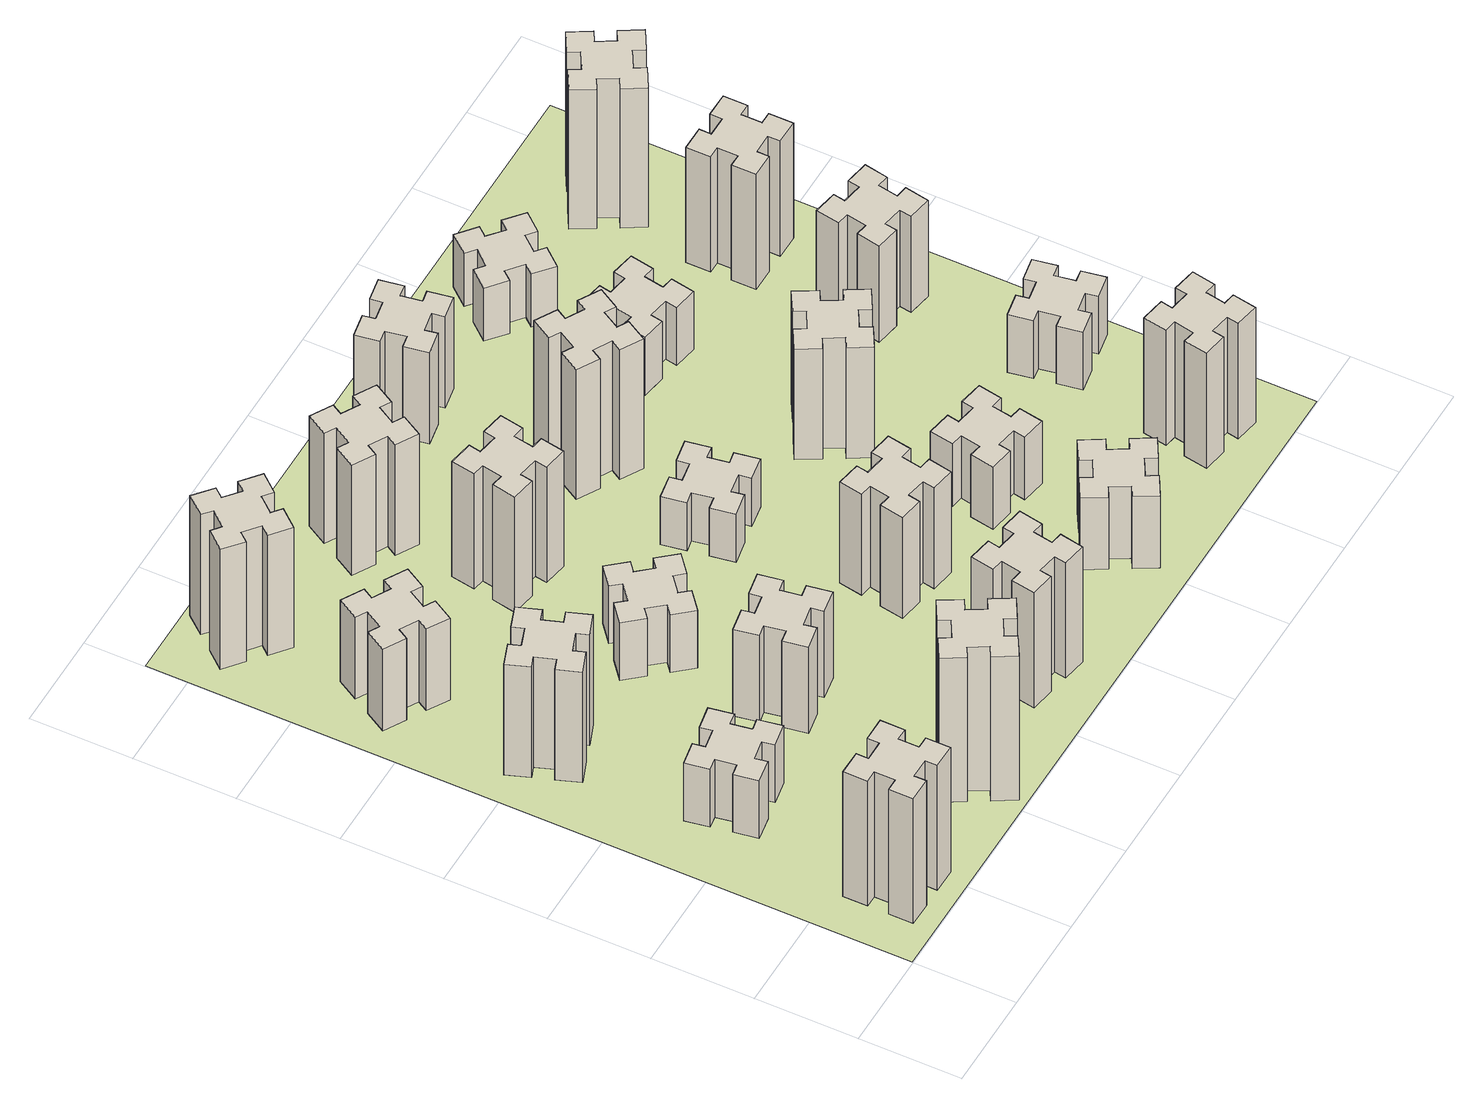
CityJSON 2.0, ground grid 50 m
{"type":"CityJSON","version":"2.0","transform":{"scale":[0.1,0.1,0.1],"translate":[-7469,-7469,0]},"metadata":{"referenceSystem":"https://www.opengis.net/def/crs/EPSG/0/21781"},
"CityObjects":{
"building1":{"type":"Building","attributes":{"class":"1000","function":"1000","usage":"1000","yearOfConstruction":2016,"roofType":"1000","measuredHeight":78,"storeysAboveGround":30,"storeysBelowGround":0},"geometry":[{"type":"Solid","lod":"1","boundaries":[[[[0,1,2,3,4,5,6,7,8,9,10,11,12,13,14,15,16,17,18,19]],[[17,16,20,21]],[[16,15,22,20]],[[15,14,23,22]],[[14,13,24,23]],[[13,12,25,24]],[[12,11,26,25]],[[11,10,27,26]],[[10,9,28,27]],[[9,8,29,28]],[[8,7,30,29]],[[7,6,31,30]],[[6,5,32,31]],[[5,4,33,32]],[[4,3,34,33]],[[3,2,35,34]],[[2,1,36,35]],[[1,0,37,36]],[[0,19,38,37]],[[19,18,39,38]],[[18,17,21,39]],[[24,25,26,27,28,29,30,31,32,33,34,35,36,37,38,39,21,20,22,23]]]]}]},
"building2":{"type":"Building","attributes":{"class":"1000","function":"1000","usage":"1000","yearOfConstruction":2016,"roofType":"1000","measuredHeight":36,"storeysAboveGround":30,"storeysBelowGround":0},"geometry":[{"type":"Solid","lod":"1","boundaries":[[[[40,41,42,43,44,45,46,47,48,49,50,51,52,53,54,55,56,57,58,59]],[[57,56,60,61]],[[56,55,62,60]],[[55,54,63,62]],[[54,53,64,63]],[[53,52,65,64]],[[52,51,66,65]],[[51,50,67,66]],[[50,49,68,67]],[[49,48,69,68]],[[48,47,70,69]],[[47,46,71,70]],[[46,45,72,71]],[[45,44,73,72]],[[44,43,74,73]],[[43,42,75,74]],[[42,41,76,75]],[[41,40,77,76]],[[40,59,78,77]],[[59,58,79,78]],[[58,57,61,79]],[[64,65,66,67,68,69,70,71,72,73,74,75,76,77,78,79,61,60,62,63]]]]}]},
"building3":{"type":"Building","attributes":{"class":"1000","function":"1000","usage":"1000","yearOfConstruction":2016,"roofType":"1000","measuredHeight":69,"storeysAboveGround":30,"storeysBelowGround":0},"geometry":[{"type":"Solid","lod":"1","boundaries":[[[[80,81,82,83,84,85,86,87,88,89,90,91,92,93,94,95,96,97,98,99]],[[97,96,100,101]],[[96,95,102,100]],[[95,94,103,102]],[[94,93,104,103]],[[93,92,105,104]],[[92,91,106,105]],[[91,90,107,106]],[[90,89,108,107]],[[89,88,109,108]],[[88,87,110,109]],[[87,86,111,110]],[[86,85,112,111]],[[85,84,113,112]],[[84,83,114,113]],[[83,82,115,114]],[[82,81,116,115]],[[81,80,117,116]],[[80,99,118,117]],[[99,98,119,118]],[[98,97,101,119]],[[104,105,106,107,108,109,110,111,112,113,114,115,116,117,118,119,101,100,102,103]]]]}]},
"building4":{"type":"Building","attributes":{"class":"1000","function":"1000","usage":"1000","yearOfConstruction":2016,"roofType":"1000","measuredHeight":51,"storeysAboveGround":30,"storeysBelowGround":0},"geometry":[{"type":"Solid","lod":"1","boundaries":[[[[120,121,122,123,124,125,126,127,128,129,130,131,132,133,134,135,136,137,138,139]],[[137,136,140,141]],[[136,135,142,140]],[[135,134,143,142]],[[134,133,144,143]],[[133,132,145,144]],[[132,131,146,145]],[[131,130,147,146]],[[130,129,148,147]],[[129,128,149,148]],[[128,127,150,149]],[[127,126,151,150]],[[126,125,152,151]],[[125,124,153,152]],[[124,123,154,153]],[[123,122,155,154]],[[122,121,156,155]],[[121,120,157,156]],[[120,139,158,157]],[[139,138,159,158]],[[138,137,141,159]],[[144,145,146,147,148,149,150,151,152,153,154,155,156,157,158,159,141,140,142,143]]]]}]},
"building5":{"type":"Building","attributes":{"class":"1000","function":"1000","usage":"1000","yearOfConstruction":2016,"roofType":"1000","measuredHeight":90,"storeysAboveGround":30,"storeysBelowGround":0},"geometry":[{"type":"Solid","lod":"1","boundaries":[[[[160,161,162,163,164,165,166,167,168,169,170,171,172,173,174,175,176,177,178,179]],[[177,176,180,181]],[[176,175,182,180]],[[175,174,183,182]],[[174,173,184,183]],[[173,172,185,184]],[[172,171,186,185]],[[171,170,187,186]],[[170,169,188,187]],[[169,168,189,188]],[[168,167,190,189]],[[167,166,191,190]],[[166,165,192,191]],[[165,164,193,192]],[[164,163,194,193]],[[163,162,195,194]],[[162,161,196,195]],[[161,160,197,196]],[[160,179,198,197]],[[179,178,199,198]],[[178,177,181,199]],[[184,185,186,187,188,189,190,191,192,193,194,195,196,197,198,199,181,180,182,183]]]]}]},
"building6":{"type":"Building","attributes":{"class":"1000","function":"1000","usage":"1000","yearOfConstruction":2016,"roofType":"1000","measuredHeight":75,"storeysAboveGround":30,"storeysBelowGround":0},"geometry":[{"type":"Solid","lod":"1","boundaries":[[[[200,201,202,203,204,205,206,207,208,209,210,211,212,213,214,215,216,217,218,219]],[[217,216,220,221]],[[216,215,222,220]],[[215,214,223,222]],[[214,213,224,223]],[[213,212,225,224]],[[212,211,226,225]],[[211,210,227,226]],[[210,209,228,227]],[[209,208,229,228]],[[208,207,230,229]],[[207,206,231,230]],[[206,205,232,231]],[[205,204,233,232]],[[204,203,234,233]],[[203,202,235,234]],[[202,201,236,235]],[[201,200,237,236]],[[200,219,238,237]],[[219,218,239,238]],[[218,217,221,239]],[[224,225,226,227,228,229,230,231,232,233,234,235,236,237,238,239,221,220,222,223]]]]}]},
"building7":{"type":"Building","attributes":{"class":"1000","function":"1000","usage":"1000","yearOfConstruction":2016,"roofType":"1000","measuredHeight":54,"storeysAboveGround":30,"storeysBelowGround":0},"geometry":[{"type":"Solid","lod":"1","boundaries":[[[[240,241,242,243,244,245,246,247,248,249,250,251,252,253,254,255,256,257,258,259]],[[257,256,260,261]],[[256,255,262,260]],[[255,254,263,262]],[[254,253,264,263]],[[253,252,265,264]],[[252,251,266,265]],[[251,250,267,266]],[[250,249,268,267]],[[249,248,269,268]],[[248,247,270,269]],[[247,246,271,270]],[[246,245,272,271]],[[245,244,273,272]],[[244,243,274,273]],[[243,242,275,274]],[[242,241,276,275]],[[241,240,277,276]],[[240,259,278,277]],[[259,258,279,278]],[[258,257,261,279]],[[264,265,266,267,268,269,270,271,272,273,274,275,276,277,278,279,261,260,262,263]]]]}]},
"building8":{"type":"Building","attributes":{"class":"1000","function":"1000","usage":"1000","yearOfConstruction":2016,"roofType":"1000","measuredHeight":36,"storeysAboveGround":30,"storeysBelowGround":0},"geometry":[{"type":"Solid","lod":"1","boundaries":[[[[280,281,282,283,284,285,286,287,288,289,290,291,292,293,294,295,296,297,298,299]],[[297,296,300,301]],[[296,295,302,300]],[[295,294,303,302]],[[294,293,304,303]],[[293,292,305,304]],[[292,291,306,305]],[[291,290,307,306]],[[290,289,308,307]],[[289,288,309,308]],[[288,287,310,309]],[[287,286,311,310]],[[286,285,312,311]],[[285,284,313,312]],[[284,283,314,313]],[[283,282,315,314]],[[282,281,316,315]],[[281,280,317,316]],[[280,299,318,317]],[[299,298,319,318]],[[298,297,301,319]],[[304,305,306,307,308,309,310,311,312,313,314,315,316,317,318,319,301,300,302,303]]]]}]},
"building9":{"type":"Building","attributes":{"class":"1000","function":"1000","usage":"1000","yearOfConstruction":2016,"roofType":"1000","measuredHeight":72,"storeysAboveGround":30,"storeysBelowGround":0},"geometry":[{"type":"Solid","lod":"1","boundaries":[[[[320,321,322,323,324,325,326,327,328,329,330,331,332,333,334,335,336,337,338,339]],[[337,336,340,341]],[[336,335,342,340]],[[335,334,343,342]],[[334,333,344,343]],[[333,332,345,344]],[[332,331,346,345]],[[331,330,347,346]],[[330,329,348,347]],[[329,328,349,348]],[[328,327,350,349]],[[327,326,351,350]],[[326,325,352,351]],[[325,324,353,352]],[[324,323,354,353]],[[323,322,355,354]],[[322,321,356,355]],[[321,320,357,356]],[[320,339,358,357]],[[339,338,359,358]],[[338,337,341,359]],[[344,345,346,347,348,349,350,351,352,353,354,355,356,357,358,359,341,340,342,343]]]]}]},
"building10":{"type":"Building","attributes":{"class":"1000","function":"1000","usage":"1000","yearOfConstruction":2016,"roofType":"1000","measuredHeight":72,"storeysAboveGround":30,"storeysBelowGround":0},"geometry":[{"type":"Solid","lod":"1","boundaries":[[[[360,361,362,363,364,365,366,367,368,369,370,371,372,373,374,375,376,377,378,379]],[[377,376,380,381]],[[376,375,382,380]],[[375,374,383,382]],[[374,373,384,383]],[[373,372,385,384]],[[372,371,386,385]],[[371,370,387,386]],[[370,369,388,387]],[[369,368,389,388]],[[368,367,390,389]],[[367,366,391,390]],[[366,365,392,391]],[[365,364,393,392]],[[364,363,394,393]],[[363,362,395,394]],[[362,361,396,395]],[[361,360,397,396]],[[360,379,398,397]],[[379,378,399,398]],[[378,377,381,399]],[[384,385,386,387,388,389,390,391,392,393,394,395,396,397,398,399,381,380,382,383]]]]}]},
"building11":{"type":"Building","attributes":{"class":"1000","function":"1000","usage":"1000","yearOfConstruction":2016,"roofType":"1000","measuredHeight":69,"storeysAboveGround":30,"storeysBelowGround":0},"geometry":[{"type":"Solid","lod":"1","boundaries":[[[[400,401,402,403,404,405,406,407,408,409,410,411,412,413,414,415,416,417,418,419]],[[417,416,420,421]],[[416,415,422,420]],[[415,414,423,422]],[[414,413,424,423]],[[413,412,425,424]],[[412,411,426,425]],[[411,410,427,426]],[[410,409,428,427]],[[409,408,429,428]],[[408,407,430,429]],[[407,406,431,430]],[[406,405,432,431]],[[405,404,433,432]],[[404,403,434,433]],[[403,402,435,434]],[[402,401,436,435]],[[401,400,437,436]],[[400,419,438,437]],[[419,418,439,438]],[[418,417,421,439]],[[424,425,426,427,428,429,430,431,432,433,434,435,436,437,438,439,421,420,422,423]]]]}]},
"building12":{"type":"Building","attributes":{"class":"1000","function":"1000","usage":"1000","yearOfConstruction":2016,"roofType":"1000","measuredHeight":63,"storeysAboveGround":30,"storeysBelowGround":0},"geometry":[{"type":"Solid","lod":"1","boundaries":[[[[440,441,442,443,444,445,446,447,448,449,450,451,452,453,454,455,456,457,458,459]],[[457,456,460,461]],[[456,455,462,460]],[[455,454,463,462]],[[454,453,464,463]],[[453,452,465,464]],[[452,451,466,465]],[[451,450,467,466]],[[450,449,468,467]],[[449,448,469,468]],[[448,447,470,469]],[[447,446,471,470]],[[446,445,472,471]],[[445,444,473,472]],[[444,443,474,473]],[[443,442,475,474]],[[442,441,476,475]],[[441,440,477,476]],[[440,459,478,477]],[[459,458,479,478]],[[458,457,461,479]],[[464,465,466,467,468,469,470,471,472,473,474,475,476,477,478,479,461,460,462,463]]]]}]},
"building13":{"type":"Building","attributes":{"class":"1000","function":"1000","usage":"1000","yearOfConstruction":2016,"roofType":"1000","measuredHeight":30,"storeysAboveGround":30,"storeysBelowGround":0},"geometry":[{"type":"Solid","lod":"1","boundaries":[[[[480,481,482,483,484,485,486,487,488,489,490,491,492,493,494,495,496,497,498,499]],[[497,496,500,501]],[[496,495,502,500]],[[495,494,503,502]],[[494,493,504,503]],[[493,492,505,504]],[[492,491,506,505]],[[491,490,507,506]],[[490,489,508,507]],[[489,488,509,508]],[[488,487,510,509]],[[487,486,511,510]],[[486,485,512,511]],[[485,484,513,512]],[[484,483,514,513]],[[483,482,515,514]],[[482,481,516,515]],[[481,480,517,516]],[[480,499,518,517]],[[499,498,519,518]],[[498,497,501,519]],[[504,505,506,507,508,509,510,511,512,513,514,515,516,517,518,519,501,500,502,503]]]]}]},
"building14":{"type":"Building","attributes":{"class":"1000","function":"1000","usage":"1000","yearOfConstruction":2016,"roofType":"1000","measuredHeight":45,"storeysAboveGround":30,"storeysBelowGround":0},"geometry":[{"type":"Solid","lod":"1","boundaries":[[[[520,521,522,523,524,525,526,527,528,529,530,531,532,533,534,535,536,537,538,539]],[[537,536,540,541]],[[536,535,542,540]],[[535,534,543,542]],[[534,533,544,543]],[[533,532,545,544]],[[532,531,546,545]],[[531,530,547,546]],[[530,529,548,547]],[[529,528,549,548]],[[528,527,550,549]],[[527,526,551,550]],[[526,525,552,551]],[[525,524,553,552]],[[524,523,554,553]],[[523,522,555,554]],[[522,521,556,555]],[[521,520,557,556]],[[520,539,558,557]],[[539,538,559,558]],[[538,537,541,559]],[[544,545,546,547,548,549,550,551,552,553,554,555,556,557,558,559,541,540,542,543]]]]}]},
"building15":{"type":"Building","attributes":{"class":"1000","function":"1000","usage":"1000","yearOfConstruction":2016,"roofType":"1000","measuredHeight":81,"storeysAboveGround":30,"storeysBelowGround":0},"geometry":[{"type":"Solid","lod":"1","boundaries":[[[[560,561,562,563,564,565,566,567,568,569,570,571,572,573,574,575,576,577,578,579]],[[577,576,580,581]],[[576,575,582,580]],[[575,574,583,582]],[[574,573,584,583]],[[573,572,585,584]],[[572,571,586,585]],[[571,570,587,586]],[[570,569,588,587]],[[569,568,589,588]],[[568,567,590,589]],[[567,566,591,590]],[[566,565,592,591]],[[565,564,593,592]],[[564,563,594,593]],[[563,562,595,594]],[[562,561,596,595]],[[561,560,597,596]],[[560,579,598,597]],[[579,578,599,598]],[[578,577,581,599]],[[584,585,586,587,588,589,590,591,592,593,594,595,596,597,598,599,581,580,582,583]]]]}]},
"building16":{"type":"Building","attributes":{"class":"1000","function":"1000","usage":"1000","yearOfConstruction":2016,"roofType":"1000","measuredHeight":57,"storeysAboveGround":30,"storeysBelowGround":0},"geometry":[{"type":"Solid","lod":"1","boundaries":[[[[600,601,602,603,604,605,606,607,608,609,610,611,612,613,614,615,616,617,618,619]],[[617,616,620,621]],[[616,615,622,620]],[[615,614,623,622]],[[614,613,624,623]],[[613,612,625,624]],[[612,611,626,625]],[[611,610,627,626]],[[610,609,628,627]],[[609,608,629,628]],[[608,607,630,629]],[[607,606,631,630]],[[606,605,632,631]],[[605,604,633,632]],[[604,603,634,633]],[[603,602,635,634]],[[602,601,636,635]],[[601,600,637,636]],[[600,619,638,637]],[[619,618,639,638]],[[618,617,621,639]],[[624,625,626,627,628,629,630,631,632,633,634,635,636,637,638,639,621,620,622,623]]]]}]},
"building17":{"type":"Building","attributes":{"class":"1000","function":"1000","usage":"1000","yearOfConstruction":2016,"roofType":"1000","measuredHeight":39,"storeysAboveGround":30,"storeysBelowGround":0},"geometry":[{"type":"Solid","lod":"1","boundaries":[[[[640,641,642,643,644,645,646,647,648,649,650,651,652,653,654,655,656,657,658,659]],[[657,656,660,661]],[[656,655,662,660]],[[655,654,663,662]],[[654,653,664,663]],[[653,652,665,664]],[[652,651,666,665]],[[651,650,667,666]],[[650,649,668,667]],[[649,648,669,668]],[[648,647,670,669]],[[647,646,671,670]],[[646,645,672,671]],[[645,644,673,672]],[[644,643,674,673]],[[643,642,675,674]],[[642,641,676,675]],[[641,640,677,676]],[[640,659,678,677]],[[659,658,679,678]],[[658,657,661,679]],[[664,665,666,667,668,669,670,671,672,673,674,675,676,677,678,679,661,660,662,663]]]]}]},
"building18":{"type":"Building","attributes":{"class":"1000","function":"1000","usage":"1000","yearOfConstruction":2016,"roofType":"1000","measuredHeight":69,"storeysAboveGround":30,"storeysBelowGround":0},"geometry":[{"type":"Solid","lod":"1","boundaries":[[[[680,681,682,683,684,685,686,687,688,689,690,691,692,693,694,695,696,697,698,699]],[[697,696,700,701]],[[696,695,702,700]],[[695,694,703,702]],[[694,693,704,703]],[[693,692,705,704]],[[692,691,706,705]],[[691,690,707,706]],[[690,689,708,707]],[[689,688,709,708]],[[688,687,710,709]],[[687,686,711,710]],[[686,685,712,711]],[[685,684,713,712]],[[684,683,714,713]],[[683,682,715,714]],[[682,681,716,715]],[[681,680,717,716]],[[680,699,718,717]],[[699,698,719,718]],[[698,697,701,719]],[[704,705,706,707,708,709,710,711,712,713,714,715,716,717,718,719,701,700,702,703]]]]}]},
"building19":{"type":"Building","attributes":{"class":"1000","function":"1000","usage":"1000","yearOfConstruction":2016,"roofType":"1000","measuredHeight":36,"storeysAboveGround":30,"storeysBelowGround":0},"geometry":[{"type":"Solid","lod":"1","boundaries":[[[[720,721,722,723,724,725,726,727,728,729,730,731,732,733,734,735,736,737,738,739]],[[737,736,740,741]],[[736,735,742,740]],[[735,734,743,742]],[[734,733,744,743]],[[733,732,745,744]],[[732,731,746,745]],[[731,730,747,746]],[[730,729,748,747]],[[729,728,749,748]],[[728,727,750,749]],[[727,726,751,750]],[[726,725,752,751]],[[725,724,753,752]],[[724,723,754,753]],[[723,722,755,754]],[[722,721,756,755]],[[721,720,757,756]],[[720,739,758,757]],[[739,738,759,758]],[[738,737,741,759]],[[744,745,746,747,748,749,750,751,752,753,754,755,756,757,758,759,741,740,742,743]]]]}]},
"building20":{"type":"Building","attributes":{"class":"1000","function":"1000","usage":"1000","yearOfConstruction":2016,"roofType":"1000","measuredHeight":72,"storeysAboveGround":30,"storeysBelowGround":0},"geometry":[{"type":"Solid","lod":"1","boundaries":[[[[760,761,762,763,764,765,766,767,768,769,770,771,772,773,774,775,776,777,778,779]],[[777,776,780,781]],[[776,775,782,780]],[[775,774,783,782]],[[774,773,784,783]],[[773,772,785,784]],[[772,771,786,785]],[[771,770,787,786]],[[770,769,788,787]],[[769,768,789,788]],[[768,767,790,789]],[[767,766,791,790]],[[766,765,792,791]],[[765,764,793,792]],[[764,763,794,793]],[[763,762,795,794]],[[762,761,796,795]],[[761,760,797,796]],[[760,779,798,797]],[[779,778,799,798]],[[778,777,781,799]],[[784,785,786,787,788,789,790,791,792,793,794,795,796,797,798,799,781,780,782,783]]]]}]},
"building21":{"type":"Building","attributes":{"class":"1000","function":"1000","usage":"1000","yearOfConstruction":2016,"roofType":"1000","measuredHeight":33,"storeysAboveGround":30,"storeysBelowGround":0},"geometry":[{"type":"Solid","lod":"1","boundaries":[[[[800,801,802,803,804,805,806,807,808,809,810,811,812,813,814,815,816,817,818,819]],[[817,816,820,821]],[[816,815,822,820]],[[815,814,823,822]],[[814,813,824,823]],[[813,812,825,824]],[[812,811,826,825]],[[811,810,827,826]],[[810,809,828,827]],[[809,808,829,828]],[[808,807,830,829]],[[807,806,831,830]],[[806,805,832,831]],[[805,804,833,832]],[[804,803,834,833]],[[803,802,835,834]],[[802,801,836,835]],[[801,800,837,836]],[[800,819,838,837]],[[819,818,839,838]],[[818,817,821,839]],[[824,825,826,827,828,829,830,831,832,833,834,835,836,837,838,839,821,820,822,823]]]]}]},
"building22":{"type":"Building","attributes":{"class":"1000","function":"1000","usage":"1000","yearOfConstruction":2016,"roofType":"1000","measuredHeight":36,"storeysAboveGround":30,"storeysBelowGround":0},"geometry":[{"type":"Solid","lod":"1","boundaries":[[[[840,841,842,843,844,845,846,847,848,849,850,851,852,853,854,855,856,857,858,859]],[[857,856,860,861]],[[856,855,862,860]],[[855,854,863,862]],[[854,853,864,863]],[[853,852,865,864]],[[852,851,866,865]],[[851,850,867,866]],[[850,849,868,867]],[[849,848,869,868]],[[848,847,870,869]],[[847,846,871,870]],[[846,845,872,871]],[[845,844,873,872]],[[844,843,874,873]],[[843,842,875,874]],[[842,841,876,875]],[[841,840,877,876]],[[840,859,878,877]],[[859,858,879,878]],[[858,857,861,879]],[[864,865,866,867,868,869,870,871,872,873,874,875,876,877,878,879,861,860,862,863]]]]}]},
"building23":{"type":"Building","attributes":{"class":"1000","function":"1000","usage":"1000","yearOfConstruction":2016,"roofType":"1000","measuredHeight":60,"storeysAboveGround":30,"storeysBelowGround":0},"geometry":[{"type":"Solid","lod":"1","boundaries":[[[[880,881,882,883,884,885,886,887,888,889,890,891,892,893,894,895,896,897,898,899]],[[897,896,900,901]],[[896,895,902,900]],[[895,894,903,902]],[[894,893,904,903]],[[893,892,905,904]],[[892,891,906,905]],[[891,890,907,906]],[[890,889,908,907]],[[889,888,909,908]],[[888,887,910,909]],[[887,886,911,910]],[[886,885,912,911]],[[885,884,913,912]],[[884,883,914,913]],[[883,882,915,914]],[[882,881,916,915]],[[881,880,917,916]],[[880,899,918,917]],[[899,898,919,918]],[[898,897,901,919]],[[904,905,906,907,908,909,910,911,912,913,914,915,916,917,918,919,901,900,902,903]]]]}]},
"building24":{"type":"Building","attributes":{"class":"1000","function":"1000","usage":"1000","yearOfConstruction":2016,"roofType":"1000","measuredHeight":72,"storeysAboveGround":30,"storeysBelowGround":0},"geometry":[{"type":"Solid","lod":"1","boundaries":[[[[920,921,922,923,924,925,926,927,928,929,930,931,932,933,934,935,936,937,938,939]],[[937,936,940,941]],[[936,935,942,940]],[[935,934,943,942]],[[934,933,944,943]],[[933,932,945,944]],[[932,931,946,945]],[[931,930,947,946]],[[930,929,948,947]],[[929,928,949,948]],[[928,927,950,949]],[[927,926,951,950]],[[926,925,952,951]],[[925,924,953,952]],[[924,923,954,953]],[[923,922,955,954]],[[922,921,956,955]],[[921,920,957,956]],[[920,939,958,957]],[[939,938,959,958]],[[938,937,941,959]],[[944,945,946,947,948,949,950,951,952,953,954,955,956,957,958,959,941,940,942,943]]]]}]},
"building25":{"type":"Building","attributes":{"class":"1000","function":"1000","usage":"1000","yearOfConstruction":2016,"roofType":"1000","measuredHeight":87,"storeysAboveGround":30,"storeysBelowGround":0},"geometry":[{"type":"Solid","lod":"1","boundaries":[[[[960,961,962,963,964,965,966,967,968,969,970,971,972,973,974,975,976,977,978,979]],[[977,976,980,981]],[[976,975,982,980]],[[975,974,983,982]],[[974,973,984,983]],[[973,972,985,984]],[[972,971,986,985]],[[971,970,987,986]],[[970,969,988,987]],[[969,968,989,988]],[[968,967,990,989]],[[967,966,991,990]],[[966,965,992,991]],[[965,964,993,992]],[[964,963,994,993]],[[963,962,995,994]],[[962,961,996,995]],[[961,960,997,996]],[[960,979,998,997]],[[979,978,999,998]],[[978,977,981,999]],[[984,985,986,987,988,989,990,991,992,993,994,995,996,997,998,999,981,980,982,983]]]]}]},
"landuse1":{"type":"LandUse","attributes":{"name":"plot1","function":"1010"},"geometry":[{"type":"MultiSurface","lod":"1","boundaries":[[[1000,1001,1002,1003]]]}]}
},
"vertices":[
[265,325,0],[265,225,0],[205,225,0],[205,105,0],[325,105,0],[325,165,0],[425,165,0],[425,105,0],[545,105,0],[545,225,0],[485,225,0],[485,325,0],[545,325,0],[545,445,0],[425,445,0],[425,385,0],[325,385,0],[325,445,0],[205,445,0],[205,325,0],[325,385,780],[325,445,780],[425,385,780],[425,445,780],[545,445,780],[545,325,780],[485,325,780],[485,225,780],[545,225,780],[545,105,780],[425,105,780],[425,165,780],[325,165,780],[325,105,780],[205,105,780],[205,225,780],[265,225,780],[265,325,780],[205,325,780],[205,445,780],
[445,998,0],[544,1016,0],[554,957,0],[672,977,0],[651,1096,0],[592,1085,0],[575,1184,0],[634,1194,0],[613,1312,0],[495,1291,0],[505,1232,0],[407,1215,0],[397,1274,0],[278,1253,0],[299,1135,0],[358,1145,0],[376,1047,0],[317,1037,0],[337,918,0],[456,939,0],[376,1047,360],[317,1037,360],[358,1145,360],[299,1135,360],[278,1253,360],[397,1274,360],[407,1215,360],[505,1232,360],[495,1291,360],[613,1312,360],[634,1194,360],[575,1184,360],[592,1085,360],[651,1096,360],[672,977,360],[554,957,360],[544,1016,360],[445,998,360],[456,939,360],[337,918,360],
[366,1835,0],[460,1869,0],[480,1813,0],[593,1854,0],[552,1967,0],[496,1946,0],[462,2040,0],[518,2060,0],[477,2173,0],[364,2132,0],[385,2076,0],[291,2042,0],[270,2098,0],[157,2057,0],[199,1944,0],[255,1965,0],[289,1871,0],[233,1850,0],[274,1737,0],[387,1779,0],[289,1871,690],[233,1850,690],[255,1965,690],[199,1944,690],[157,2057,690],[270,2098,690],[291,2042,690],[385,2076,690],[364,2132,690],[477,2173,690],[518,2060,690],[462,2040,690],[496,1946,690],[552,1967,690],[593,1854,690],[480,1813,690],[460,1869,690],[366,1835,690],[387,1779,690],[274,1737,690],
[446,2597,0],[496,2684,0],[548,2654,0],[608,2758,0],[504,2818,0],[474,2766,0],[387,2816,0],[417,2868,0],[313,2928,0],[253,2824,0],[305,2794,0],[255,2707,0],[203,2737,0],[143,2633,0],[247,2573,0],[277,2625,0],[364,2575,0],[334,2523,0],[438,2463,0],[498,2567,0],[364,2575,510],[334,2523,510],[277,2625,510],[247,2573,510],[143,2633,510],[203,2737,510],[255,2707,510],[305,2794,510],[253,2824,510],[313,2928,510],[417,2868,510],[387,2816,510],[474,2766,510],[504,2818,510],[608,2758,510],[548,2654,510],[496,2684,510],[446,2597,510],[498,2567,510],[438,2463,510],
[1127,155,0],[1214,205,0],[1244,153,0],[1348,213,0],[1288,317,0],[1236,287,0],[1186,374,0],[1238,404,0],[1178,508,0],[1074,448,0],[1104,396,0],[1017,346,0],[987,398,0],[883,338,0],[943,234,0],[995,264,0],[1045,177,0],[993,147,0],[1053,43,0],[1157,103,0],[1045,177,900],[993,147,900],[995,264,900],[943,234,900],[883,338,900],[987,398,900],[1017,346,900],[1104,396,900],[1074,448,900],[1178,508,900],[1238,404,900],[1186,374,900],[1236,287,900],[1288,317,900],[1348,213,900],[1244,153,900],[1214,205,900],[1127,155,900],[1157,103,900],[1053,43,900],
[484,3487,0],[408,3552,0],[446,3598,0],[354,3675,0],[277,3583,0],[323,3544,0],[259,3468,0],[213,3506,0],[136,3414,0],[228,3337,0],[266,3383,0],[343,3319,0],[304,3273,0],[396,3196,0],[473,3288,0],[427,3326,0],[492,3403,0],[538,3364,0],[615,3456,0],[523,3533,0],[492,3403,750],[538,3364,750],[427,3326,750],[473,3288,750],[396,3196,750],[304,3273,750],[343,3319,750],[266,3383,750],[228,3337,750],[136,3414,750],[213,3506,750],[259,3468,750],[323,3544,750],[277,3583,750],[354,3675,750],[446,3598,750],[408,3552,750],[484,3487,750],[523,3533,750],[615,3456,750],
[1232,1185,0],[1215,1284,0],[1274,1294,0],[1253,1412,0],[1135,1391,0],[1145,1332,0],[1047,1315,0],[1037,1374,0],[918,1353,0],[939,1235,0],[998,1245,0],[1016,1147,0],[957,1137,0],[977,1018,0],[1096,1039,0],[1085,1098,0],[1184,1116,0],[1194,1057,0],[1312,1077,0],[1291,1196,0],[1184,1116,540],[1194,1057,540],[1085,1098,540],[1096,1039,540],[977,1018,540],[957,1137,540],[1016,1147,540],[998,1245,540],[939,1235,540],[918,1353,540],[1037,1374,540],[1047,1315,540],[1145,1332,540],[1135,1391,540],[1253,1412,540],[1274,1294,540],[1215,1284,540],[1232,1185,540],[1291,1196,540],[1312,1077,540],
[1083,1972,0],[1006,1907,0],[968,1953,0],[876,1876,0],[953,1784,0],[999,1823,0],[1063,1746,0],[1017,1708,0],[1094,1616,0],[1186,1693,0],[1148,1739,0],[1224,1803,0],[1263,1757,0],[1355,1834,0],[1278,1926,0],[1232,1888,0],[1167,1964,0],[1213,2003,0],[1136,2095,0],[1044,2018,0],[1167,1964,360],[1213,2003,360],[1232,1888,360],[1278,1926,360],[1355,1834,360],[1263,1757,360],[1224,1803,360],[1148,1739,360],[1186,1693,360],[1094,1616,360],[1017,1708,360],[1063,1746,360],[999,1823,360],[953,1784,360],[876,1876,360],[968,1953,360],[1006,1907,360],[1083,1972,360],[1044,2018,360],[1136,2095,360],
[1855,307,0],[1872,405,0],[1931,395,0],[1952,513,0],[1834,534,0],[1824,475,0],[1725,492,0],[1736,551,0],[1617,572,0],[1597,454,0],[1656,444,0],[1638,345,0],[1579,356,0],[1558,237,0],[1677,217,0],[1687,276,0],[1785,258,0],[1775,199,0],[1893,178,0],[1914,297,0],[1785,258,720],[1775,199,720],[1687,276,720],[1677,217,720],[1558,237,720],[1579,356,720],[1638,345,720],[1656,444,720],[1597,454,720],[1617,572,720],[1736,551,720],[1725,492,720],[1824,475,720],[1834,534,720],[1952,513,720],[1931,395,720],[1872,405,720],[1855,307,720],[1914,297,720],[1893,178,720],
[1315,2527,0],[1332,2625,0],[1391,2615,0],[1412,2733,0],[1294,2754,0],[1284,2695,0],[1185,2712,0],[1196,2771,0],[1077,2792,0],[1057,2674,0],[1116,2664,0],[1098,2565,0],[1039,2576,0],[1018,2457,0],[1137,2437,0],[1147,2496,0],[1245,2478,0],[1235,2419,0],[1353,2398,0],[1374,2517,0],[1245,2478,720],[1235,2419,720],[1147,2496,720],[1137,2437,720],[1018,2457,720],[1039,2576,720],[1098,2565,720],[1116,2664,720],[1057,2674,720],[1077,2792,720],[1196,2771,720],[1185,2712,720],[1284,2695,720],[1294,2754,720],[1412,2733,720],[1391,2615,720],[1332,2625,720],[1315,2527,720],[1374,2517,720],[1353,2398,720],
[1017,3165,0],[1104,3115,0],[1074,3063,0],[1178,3003,0],[1238,3107,0],[1186,3137,0],[1236,3224,0],[1288,3194,0],[1348,3298,0],[1244,3358,0],[1214,3306,0],[1127,3356,0],[1157,3408,0],[1053,3468,0],[993,3364,0],[1045,3334,0],[995,3247,0],[943,3277,0],[883,3173,0],[987,3113,0],[995,3247,690],[943,3277,690],[1045,3334,690],[993,3364,690],[1053,3468,690],[1157,3408,690],[1127,3356,690],[1214,3306,690],[1244,3358,690],[1348,3298,690],[1288,3194,690],[1236,3224,690],[1186,3137,690],[1238,3107,690],[1178,3003,690],[1074,3063,690],[1104,3115,690],[1017,3165,690],[987,3113,690],[883,3173,690],
[2055,1047,0],[2072,1145,0],[2131,1135,0],[2152,1253,0],[2034,1274,0],[2024,1215,0],[1925,1232,0],[1936,1291,0],[1817,1312,0],[1797,1194,0],[1856,1184,0],[1838,1085,0],[1779,1096,0],[1758,977,0],[1877,957,0],[1887,1016,0],[1985,998,0],[1975,939,0],[2093,918,0],[2114,1037,0],[1985,998,630],[1975,939,630],[1887,1016,630],[1877,957,630],[1758,977,630],[1779,1096,630],[1838,1085,630],[1856,1184,630],[1797,1194,630],[1817,1312,630],[1936,1291,630],[1925,1232,630],[2024,1215,630],[2034,1274,630],[2152,1253,630],[2131,1135,630],[2072,1145,630],[2055,1047,630],[2114,1037,630],[2093,918,630],
[1972,1925,0],[1955,2024,0],[2014,2034,0],[1993,2152,0],[1875,2131,0],[1885,2072,0],[1787,2055,0],[1777,2114,0],[1658,2093,0],[1679,1975,0],[1738,1985,0],[1756,1887,0],[1697,1877,0],[1717,1758,0],[1836,1779,0],[1825,1838,0],[1924,1856,0],[1934,1797,0],[2052,1817,0],[2031,1936,0],[1924,1856,300],[1934,1797,300],[1825,1838,300],[1836,1779,300],[1717,1758,300],[1697,1877,300],[1756,1887,300],[1738,1985,300],[1679,1975,300],[1658,2093,300],[1777,2114,300],[1787,2055,300],[1885,2072,300],[1875,2131,300],[1993,2152,300],[2014,2034,300],[1955,2024,300],[1972,1925,300],[2031,1936,300],[2052,1817,300],
[2475,364,0],[2525,277,0],[2473,247,0],[2533,143,0],[2637,203,0],[2607,255,0],[2694,305,0],[2724,253,0],[2828,313,0],[2768,417,0],[2716,387,0],[2666,474,0],[2718,504,0],[2658,608,0],[2554,548,0],[2584,496,0],[2497,446,0],[2467,498,0],[2363,438,0],[2423,334,0],[2497,446,450],[2467,498,450],[2584,496,450],[2554,548,450],[2658,608,450],[2718,504,450],[2666,474,450],[2716,387,450],[2768,417,450],[2828,313,450],[2724,253,450],[2694,305,450],[2607,255,450],[2637,203,450],[2533,143,450],[2473,247,450],[2525,277,450],[2475,364,450],[2423,334,450],[2363,438,450],
[2054,2666,0],[1967,2716,0],[1997,2768,0],[1893,2828,0],[1833,2724,0],[1885,2694,0],[1835,2607,0],[1783,2637,0],[1723,2533,0],[1827,2473,0],[1857,2525,0],[1944,2475,0],[1914,2423,0],[2018,2363,0],[2078,2467,0],[2026,2497,0],[2076,2584,0],[2128,2554,0],[2188,2658,0],[2084,2718,0],[2076,2584,810],[2128,2554,810],[2026,2497,810],[2078,2467,810],[2018,2363,810],[1914,2423,810],[1944,2475,810],[1857,2525,810],[1827,2473,810],[1723,2533,810],[1783,2637,810],[1835,2607,810],[1885,2694,810],[1833,2724,810],[1893,2828,810],[1997,2768,810],[1967,2716,810],[2054,2666,810],[2084,2718,810],[2188,2658,810],
[1738,3465,0],[1756,3367,0],[1697,3357,0],[1717,3238,0],[1836,3259,0],[1825,3318,0],[1924,3336,0],[1934,3277,0],[2052,3297,0],[2031,3416,0],[1972,3405,0],[1955,3504,0],[2014,3514,0],[1993,3632,0],[1875,3611,0],[1885,3552,0],[1787,3535,0],[1777,3594,0],[1658,3573,0],[1679,3455,0],[1787,3535,570],[1777,3594,570],[1885,3552,570],[1875,3611,570],[1993,3632,570],[2014,3514,570],[1955,3504,570],[1972,3405,570],[2031,3416,570],[2052,3297,570],[1934,3277,570],[1924,3336,570],[1825,3318,570],[1836,3259,570],[1717,3238,570],[1697,3357,570],[1756,3367,570],[1738,3465,570],[1679,3455,570],[1658,3573,570],
[2496,1084,0],[2478,985,0],[2419,996,0],[2398,877,0],[2517,857,0],[2527,916,0],[2625,898,0],[2615,839,0],[2733,818,0],[2754,937,0],[2695,947,0],[2712,1045,0],[2771,1035,0],[2792,1153,0],[2674,1174,0],[2664,1115,0],[2565,1132,0],[2576,1191,0],[2457,1212,0],[2437,1094,0],[2565,1132,390],[2576,1191,390],[2664,1115,390],[2674,1174,390],[2792,1153,390],[2771,1035,390],[2712,1045,390],[2695,947,390],[2754,937,390],[2733,818,390],[2615,839,390],[2625,898,390],[2527,916,390],[2517,857,390],[2398,877,390],[2419,996,390],[2478,985,390],[2496,1084,390],[2437,1094,390],[2457,1212,390],
[2475,1744,0],[2525,1657,0],[2473,1627,0],[2533,1523,0],[2637,1583,0],[2607,1635,0],[2694,1685,0],[2724,1633,0],[2828,1693,0],[2768,1797,0],[2716,1767,0],[2666,1854,0],[2718,1884,0],[2658,1988,0],[2554,1928,0],[2584,1876,0],[2497,1826,0],[2467,1878,0],[2363,1818,0],[2423,1714,0],[2497,1826,690],[2467,1878,690],[2584,1876,690],[2554,1928,690],[2658,1988,690],[2718,1884,690],[2666,1854,690],[2716,1767,690],[2768,1797,690],[2828,1693,690],[2724,1633,690],[2694,1685,690],[2607,1635,690],[2637,1583,690],[2533,1523,690],[2473,1627,690],[2525,1657,690],[2475,1744,690],[2423,1714,690],[2363,1818,690],
[2664,2795,0],[2565,2812,0],[2576,2871,0],[2457,2892,0],[2437,2774,0],[2496,2764,0],[2478,2665,0],[2419,2676,0],[2398,2557,0],[2517,2537,0],[2527,2596,0],[2625,2578,0],[2615,2519,0],[2733,2498,0],[2754,2617,0],[2695,2627,0],[2712,2725,0],[2771,2715,0],[2792,2833,0],[2674,2854,0],[2712,2725,360],[2771,2715,360],[2695,2627,360],[2754,2617,360],[2733,2498,360],[2615,2519,360],[2625,2578,360],[2527,2596,360],[2517,2537,360],[2398,2557,360],[2419,2676,360],[2478,2665,360],[2496,2764,360],[2437,2774,360],[2457,2892,360],[2576,2871,360],[2565,2812,360],[2664,2795,360],[2674,2854,360],[2792,2833,360],
[3435,307,0],[3452,405,0],[3511,395,0],[3532,513,0],[3414,534,0],[3404,475,0],[3305,492,0],[3316,551,0],[3197,572,0],[3177,454,0],[3236,444,0],[3218,345,0],[3159,356,0],[3138,237,0],[3257,217,0],[3267,276,0],[3365,258,0],[3355,199,0],[3473,178,0],[3494,297,0],[3365,258,720],[3355,199,720],[3267,276,720],[3257,217,720],[3138,237,720],[3159,356,720],[3218,345,720],[3236,444,720],[3177,454,720],[3197,572,720],[3316,551,720],[3305,492,720],[3404,475,720],[3414,534,720],[3532,513,720],[3511,395,720],[3452,405,720],[3435,307,720],[3494,297,720],[3473,178,720],
[2543,3444,0],[2479,3368,0],[2433,3406,0],[2356,3314,0],[2448,3237,0],[2486,3283,0],[2563,3219,0],[2524,3173,0],[2616,3096,0],[2693,3188,0],[2647,3226,0],[2712,3303,0],[2758,3264,0],[2835,3356,0],[2743,3433,0],[2704,3387,0],[2628,3452,0],[2666,3498,0],[2574,3575,0],[2497,3483,0],[2628,3452,330],[2666,3498,330],[2704,3387,330],[2743,3433,330],[2835,3356,330],[2758,3264,330],[2712,3303,330],[2647,3226,330],[2693,3188,330],[2616,3096,330],[2524,3173,330],[2563,3219,330],[2486,3283,330],[2448,3237,330],[2356,3314,330],[2433,3406,330],[2479,3368,330],[2543,3444,330],[2497,3483,330],[2574,3575,330],
[3465,1232,0],[3367,1215,0],[3357,1274,0],[3238,1253,0],[3259,1135,0],[3318,1145,0],[3336,1047,0],[3277,1037,0],[3297,918,0],[3416,939,0],[3405,998,0],[3504,1016,0],[3514,957,0],[3632,977,0],[3611,1096,0],[3552,1085,0],[3535,1184,0],[3594,1194,0],[3573,1312,0],[3455,1291,0],[3535,1184,360],[3594,1194,360],[3552,1085,360],[3611,1096,360],[3632,977,360],[3514,957,360],[3504,1016,360],[3405,998,360],[3416,939,360],[3297,918,360],[3277,1037,360],[3336,1047,360],[3318,1145,360],[3259,1135,360],[3238,1253,360],[3357,1274,360],[3367,1215,360],[3465,1232,360],[3455,1291,360],[3573,1312,360],
[3267,1856,0],[3365,1838,0],[3355,1779,0],[3473,1758,0],[3494,1877,0],[3435,1887,0],[3452,1985,0],[3511,1975,0],[3532,2093,0],[3414,2114,0],[3404,2055,0],[3305,2072,0],[3316,2131,0],[3197,2152,0],[3177,2034,0],[3236,2024,0],[3218,1925,0],[3159,1936,0],[3138,1817,0],[3257,1797,0],[3218,1925,600],[3159,1936,600],[3236,2024,600],[3177,2034,600],[3197,2152,600],[3316,2131,600],[3305,2072,600],[3404,2055,600],[3414,2114,600],[3532,2093,600],[3511,1975,600],[3452,1985,600],[3435,1887,600],[3494,1877,600],[3473,1758,600],[3355,1779,600],[3365,1838,600],[3267,1856,600],[3257,1797,600],[3138,1817,600],
[3385,2705,0],[3285,2705,0],[3285,2765,0],[3165,2765,0],[3165,2645,0],[3225,2645,0],[3225,2545,0],[3165,2545,0],[3165,2425,0],[3285,2425,0],[3285,2485,0],[3385,2485,0],[3385,2425,0],[3505,2425,0],[3505,2545,0],[3445,2545,0],[3445,2645,0],[3505,2645,0],[3505,2765,0],[3385,2765,0],[3445,2645,720],[3505,2645,720],[3445,2545,720],[3505,2545,720],[3505,2425,720],[3385,2425,720],[3385,2485,720],[3285,2485,720],[3285,2425,720],[3165,2425,720],[3165,2545,720],[3225,2545,720],[3225,2645,720],[3165,2645,720],[3165,2765,720],[3285,2765,720],[3285,2705,720],[3385,2705,720],[3385,2765,720],[3505,2765,720],
[3456,3247,0],[3406,3334,0],[3458,3364,0],[3398,3468,0],[3294,3408,0],[3324,3356,0],[3237,3306,0],[3207,3358,0],[3103,3298,0],[3163,3194,0],[3215,3224,0],[3265,3137,0],[3213,3107,0],[3273,3003,0],[3377,3063,0],[3347,3115,0],[3434,3165,0],[3464,3113,0],[3568,3173,0],[3508,3277,0],[3434,3165,870],[3464,3113,870],[3347,3115,870],[3377,3063,870],[3273,3003,870],[3213,3107,870],[3265,3137,870],[3215,3224,870],[3163,3194,870],[3103,3298,870],[3207,3358,870],[3237,3306,870],[3324,3356,870],[3294,3408,870],[3398,3468,870],[3458,3364,870],[3406,3334,870],[3456,3247,870],[3508,3277,870],[3568,3173,870],
[5,3705,0],[3705,3705,0],[3705,5,0],[5,5,0]
]}
